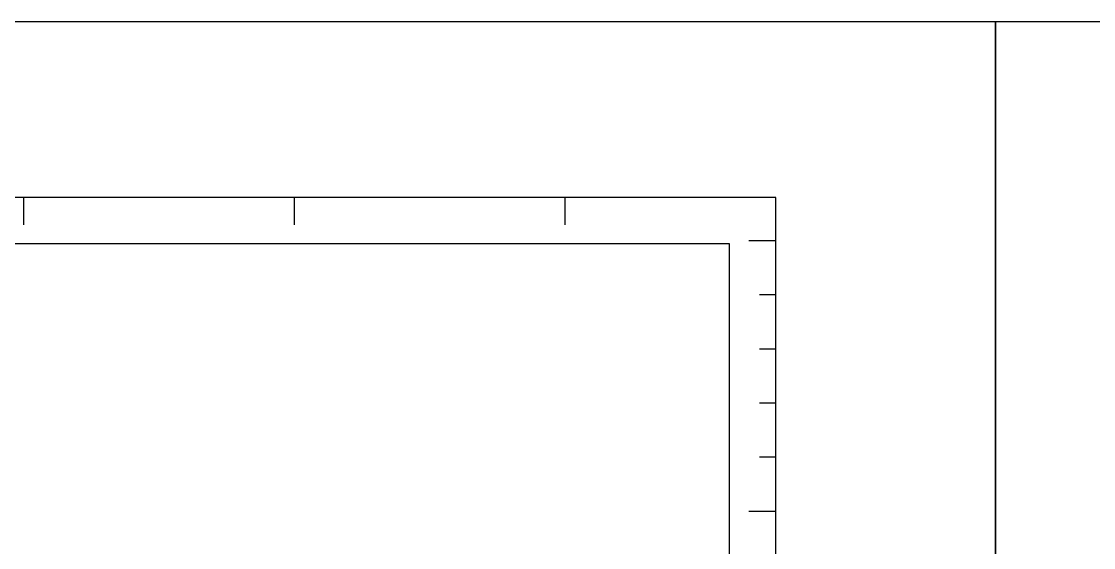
# Model space of a CAD drawing. Header units: millimetres. Extents: x 43843 to 1069877, y 60576 to 148433.
# Drawn here: x 498610 to 526383, y 133295 to 146933 of the extents above; entities that cross this region are included whole.
import ezdxf

# ---------------------------------------------------------------- set-up
doc = ezdxf.new("R2010")
doc.units = ezdxf.units.MM
doc.layers.add('DEFPOINT', color=142, linetype='Continuous', plot=False)

# ---------------------------------------------------------------- blocks, each defined once
blk = doc.blocks.new('zw$9A02')
at = {"color": 7}
for p, q in [((71114, -3425), (71114, -3951)), ((76372, -3425), (76372, -3951)), ((81630, -3425), (81630, -3951)), ((85731, -4267), (85205, -4267)), ((85731, -5318), (85415, -5318)), ((85731, -6370), (85415, -6370)), ((85731, -7421), (85415, -7421)), ((85731, -8473), (85415, -8473)), ((85731, -9525), (85205, -9525))]:
    blk.add_line(p, q, dxfattribs=at)
blk.add_lwpolyline([(0, -63643), (0, 0), (90000, 0), (90000, -63643)], close=True)
at = {"color": 4}
blk.add_lwpolyline([(3810, -61579), (85731, -61579), (85731, -3425), (3810, -3425)], close=True, dxfattribs=at)
at = {"layer": 'DEFPOINT', "color": 150}
blk.add_lwpolyline([(4710, -56999), (84831, -56999), (84831, -4325), (4710, -4325)], close=True, dxfattribs=at)

msp = doc.modelspace()

# ---------------------------------------------------------------- block references
at = {"xscale": 1.333333333333333, "yscale": 1.333333333333333, "zscale": 1.333333333333333}
for p in [(403842.813, 146933.143), (523842.813, 146933.143)]:
    msp.add_blockref('zw$9A02', p, dxfattribs=at)

doc.saveas('drawing.dxf')
